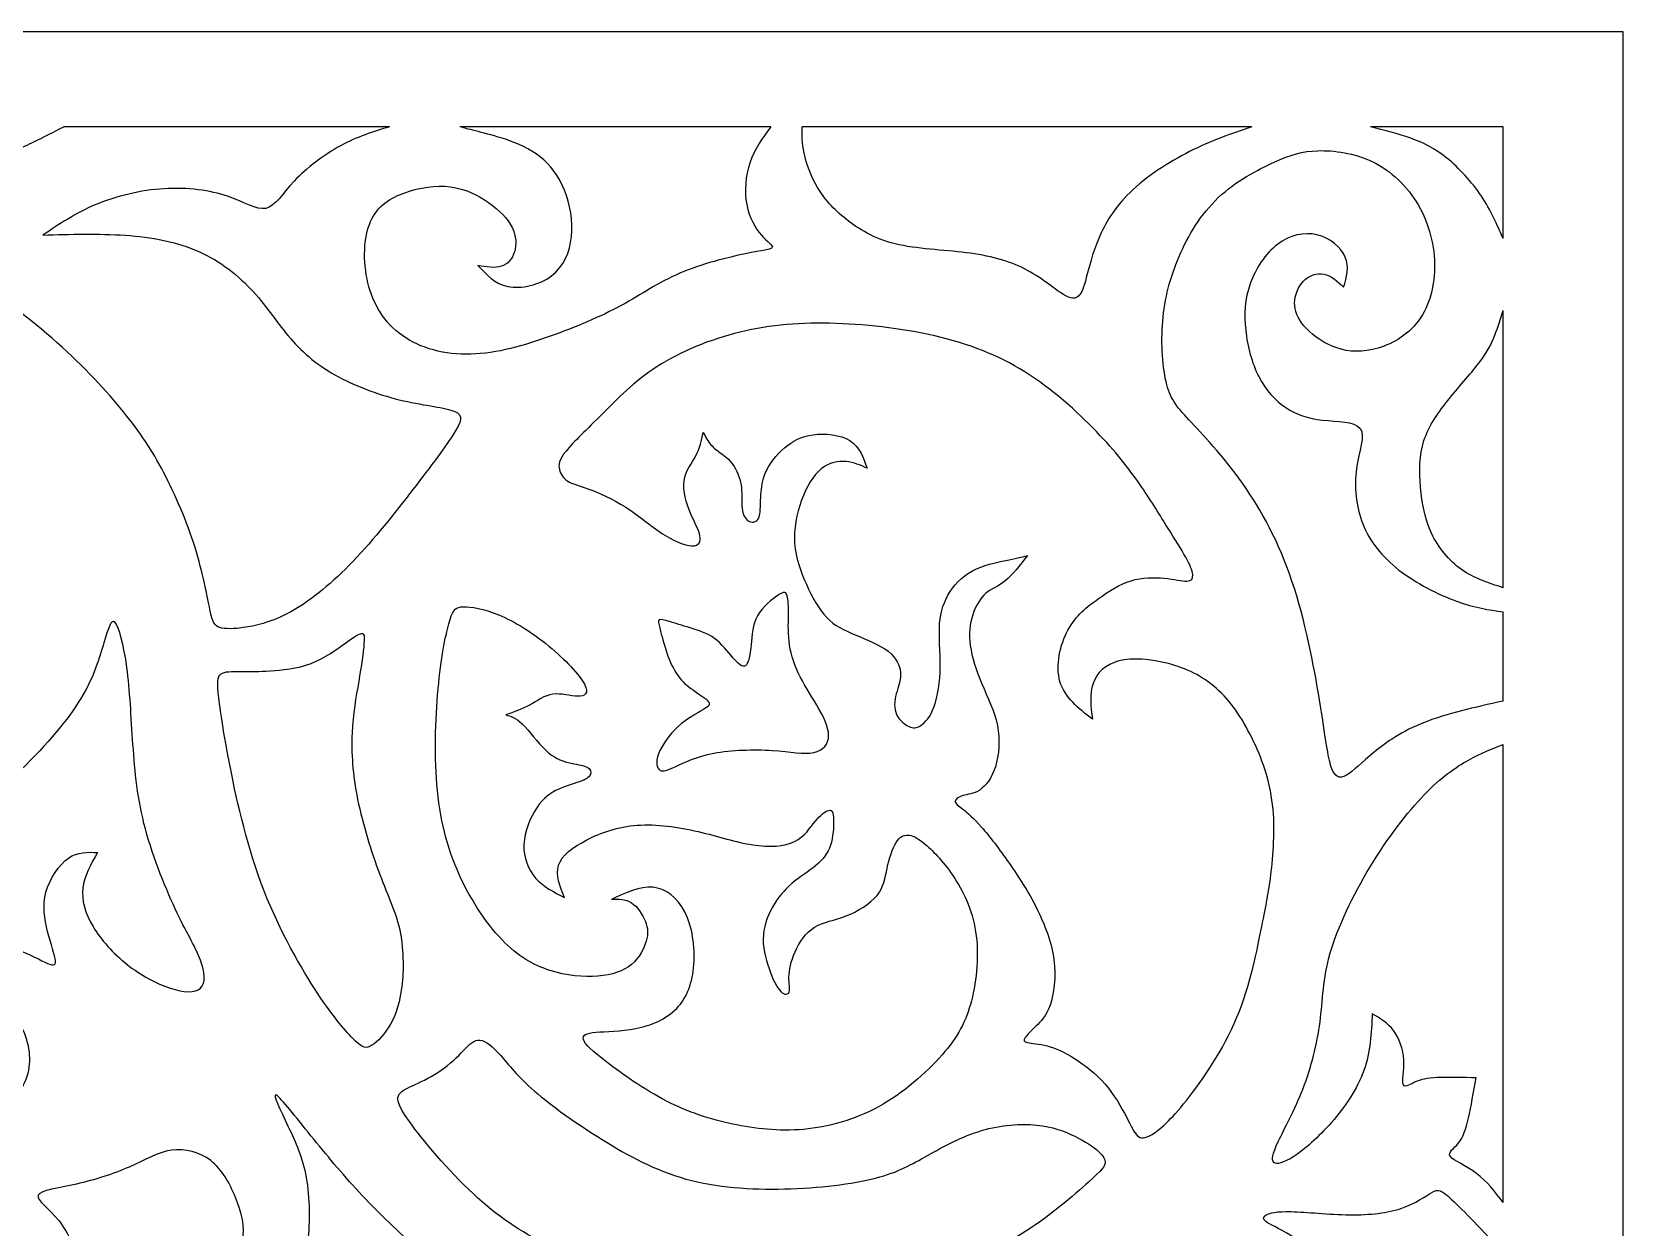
# Model space of a CAD drawing. Header units: millimetres. Extents: x 169 to 447, y 9 to 409.
# Drawn here: x 326.8 to 447.2, y 307.2 to 397.7 of the extents above; entities that cross this region are included whole.
import ezdxf

# ---------------------------------------------------------------- set-up
doc = ezdxf.new("R2010")
doc.units = ezdxf.units.MM
for name, color, linetype in [('Default', 7, 'Continuous'), ('DV1_Layer_1', 7, 'Continuous'), ('Layer_1', 7, 'Continuous')]:
    doc.layers.add(name, color=color, linetype=linetype)

# ---------------------------------------------------------------- blocks, each defined once
blk = doc.blocks.new('SE')
at = {"layer": 'DV1_Layer_1', "color": 7, "linetype": 'Continuous'}
for points, knots in [([(353.84, 390.54), (352.61, 390.17), (351.39, 389.79), (350.12, 389.1), (348.85, 388.41), (347.54, 387.4), (345.7, 385.46), (345.18, 384.52), (344.47, 384.36), (343.76, 384.21), (342.86, 384.84), (340.26, 385.72), (338.55, 385.96), (336.77, 385.85), (334.99, 385.74), (333.13, 385.28), (331.59, 384.64), (330.04, 383.99), (328.82, 383.16), (327.59, 382.33), (329.69, 382.4), (331.79, 382.46), (333.81, 382.32), (335.82, 382.18), (337.74, 381.83), (339.39, 381.09), (341.04, 380.36), (342.42, 379.25), (343.51, 378.05), (344.59, 376.86), (345.38, 375.59), (346.35, 374.48), (347.32, 373.36), (348.48, 372.4), (349.96, 371.6), (351.43, 370.8), (353.23, 370.17), (356.55, 369.4), (359.61, 369.14), (359.31, 368.22), (358.63, 367.18), (357.95, 366.14), (356.75, 364.53), (355.35, 362.72), (353.95, 360.92), (352.35, 358.93), (350.79, 357.33), (349.22, 355.73), (347.69, 354.53), (346.35, 353.79), (345, 353.04), (343.84, 352.76), (342.03, 352.48), (341.37, 352.48), (340.98, 352.6), (340.59, 352.72), (340.45, 352.96), (340.24, 353.96), (340.02, 354.97), (339.71, 356.74), (339.11, 358.67), (338.51, 360.59), (336.71, 364.75), (334.09, 368.68), (330.72, 372.36), (328.68, 374.18), (326.63, 376.01), (324.23, 377.82), (319.85, 380.36), (317.88, 381.08), (316.36, 381.77), (314.84, 382.46), (313.77, 383.12), (313.13, 383.85), (312.48, 384.58), (312.26, 385.39), (312.5, 386.27), (312.74, 387.14), (313.44, 388.08), (314.29, 388.56), (315.13, 389.04), (316.11, 389.07), (316.94, 388.83), (317.77, 388.58), (318.45, 388.08), (319.5, 387.21), (319.87, 386.84), (320.17, 386.34), (320.46, 385.85), (320.68, 385.24), (320.9, 384.63), (321.73, 385.68), (322.56, 386.73), (323.58, 387.52), (324.6, 388.32), (325.8, 388.87), (326.76, 389.33), (327.73, 389.79), (328.45, 390.17), (329.17, 390.54)], [0, 0, 0, 0, 0.026316, 0.026316, 0.026316, 0.052632, 0.052632, 0.078947, 0.078947, 0.078947, 0.105263, 0.105263, 0.131579, 0.131579, 0.131579, 0.157895, 0.157895, 0.157895, 0.184211, 0.184211, 0.184211, 0.210526, 0.210526, 0.210526, 0.236842, 0.236842, 0.236842, 0.263158, 0.263158, 0.263158, 0.289474, 0.289474, 0.289474, 0.315789, 0.315789, 0.315789, 0.342105, 0.342105, 0.368421, 0.394737, 0.394737, 0.394737, 0.421053, 0.421053, 0.421053, 0.447368, 0.447368, 0.447368, 0.473684, 0.473684, 0.473684, 0.5, 0.5, 0.526316, 0.526316, 0.526316, 0.552632, 0.552632, 0.552632, 0.578947, 0.578947, 0.578947, 0.605263, 0.631579, 0.657895, 0.657895, 0.657895, 0.684211, 0.684211, 0.710526, 0.710526, 0.710526, 0.736842, 0.736842, 0.736842, 0.763158, 0.763158, 0.763158, 0.789474, 0.789474, 0.789474, 0.815789, 0.815789, 0.815789, 0.842105, 0.842105, 0.868421, 0.868421, 0.868421, 0.894737, 0.894737, 0.894737, 0.921053, 0.921053, 0.921053, 0.947368, 0.947368, 0.947368, 1, 1, 1, 1]), ([(382.71, 390.54), (382.1, 389.71), (381.48, 388.87), (381.13, 387.85), (380.78, 386.84), (380.7, 385.63), (380.88, 384.64), (381.07, 383.64), (381.53, 382.85), (381.99, 382.33), (382.45, 381.8), (382.91, 381.54), (382.82, 381.39), (382.73, 381.24), (382.1, 381.19), (380.77, 380.92), (379.45, 380.65), (377.44, 380.14), (375.81, 379.44), (374.18, 378.74), (372.93, 377.85), (371.38, 377), (369.83, 376.16), (367.97, 375.37), (366, 374.67), (364.03, 373.97), (361.95, 373.36), (359.99, 373.31), (358.02, 373.25), (356.16, 373.76), (353.45, 375.68), (352.59, 377.1), (352.2, 378.72), (351.81, 380.34), (351.87, 382.15), (352.4, 383.36), (352.92, 384.56), (353.9, 385.15), (356.11, 385.94), (357.34, 386.14), (358.44, 385.99), (359.55, 385.85), (360.53, 385.37), (361.34, 384.8), (362.15, 384.23), (362.78, 383.58), (363.11, 382.92), (363.44, 382.26), (363.46, 381.61), (363.3, 381.07), (363.13, 380.54), (362.78, 380.12), (362.29, 379.97), (361.8, 379.81), (361.17, 379.92), (360.53, 380.03), (361.17, 379.33), (362.43, 377.93), (365.19, 378.55), (366.11, 379.25), (367.03, 379.95), (367.49, 381.04), (367.61, 382.22), (367.73, 383.4), (367.51, 384.67), (367.08, 385.73), (366.66, 386.79), (366.02, 387.64), (365.23, 388.27), (364.45, 388.89), (363.51, 389.28), (362.68, 389.57), (361.84, 389.85), (361.12, 390.03), (360.55, 390.17), (359.99, 390.32), (359.57, 390.43), (359.15, 390.54)], [0, 0, 0, 0, 0.035714, 0.035714, 0.035714, 0.071429, 0.071429, 0.071429, 0.107143, 0.107143, 0.107143, 0.142857, 0.142857, 0.142857, 0.178571, 0.178571, 0.178571, 0.214286, 0.214286, 0.214286, 0.25, 0.25, 0.25, 0.285714, 0.285714, 0.285714, 0.321429, 0.321429, 0.321429, 0.357143, 0.357143, 0.392857, 0.392857, 0.392857, 0.428571, 0.428571, 0.428571, 0.464286, 0.464286, 0.5, 0.5, 0.5, 0.535714, 0.535714, 0.535714, 0.571429, 0.571429, 0.571429, 0.607143, 0.607143, 0.607143, 0.642857, 0.642857, 0.642857, 0.678571, 0.678571, 0.678571, 0.714286, 0.75, 0.75, 0.75, 0.785714, 0.785714, 0.785714, 0.821429, 0.821429, 0.821429, 0.857143, 0.857143, 0.857143, 0.892857, 0.892857, 0.892857, 0.928571, 0.928571, 0.928571, 1, 1, 1, 1]), ([(419.12, 390.54), (417.57, 390.01), (416.02, 389.48), (414.4, 388.66), (412.78, 387.84), (411.1, 386.73), (409.91, 385.57), (408.71, 384.41), (408.01, 383.2), (407.53, 382.07), (407.05, 380.93), (406.79, 379.86), (406.59, 379.11), (406.4, 378.37), (406.26, 377.96), (406.03, 377.73), (405.8, 377.5), (405.48, 377.45), (404.14, 378.28), (403.14, 379.16), (401.91, 379.78), (400.69, 380.4), (399.24, 380.78), (397.5, 381), (395.77, 381.21), (393.73, 381.28), (392.12, 381.67), (390.52, 382.07), (389.34, 382.79), (388.4, 383.54), (387.45, 384.3), (386.76, 385.09), (386.24, 385.95), (385.73, 386.81), (385.4, 387.75), (385.24, 388.53), (385.07, 389.31), (385.07, 389.92), (385.07, 390.54)], [0, 0, 0, 0, 0.071429, 0.071429, 0.071429, 0.142857, 0.142857, 0.142857, 0.214286, 0.214286, 0.214286, 0.285714, 0.285714, 0.285714, 0.357143, 0.357143, 0.357143, 0.428571, 0.428571, 0.5, 0.5, 0.5, 0.571429, 0.571429, 0.571429, 0.642857, 0.642857, 0.642857, 0.714286, 0.714286, 0.714286, 0.785714, 0.785714, 0.785714, 0.857143, 0.857143, 0.857143, 1, 1, 1, 1]), ([(438.15, 382.07), (438.15, 382.07), (438.15, 390.54), (438.15, 390.54), (428.11, 390.54), (428.11, 390.54)], [0, 0, 0, 0, 0.333333, 0.333333, 1, 1, 1, 1]), ([(438.15, 382.07), (437.69, 383.14), (437.23, 384.21), (436.51, 385.28), (435.79, 386.35), (434.81, 387.43), (433.89, 388.17), (432.97, 388.91), (432.12, 389.33), (431.16, 389.67), (430.21, 390.01), (429.16, 390.27), (428.11, 390.54)], [0, 0, 0, 0, 0.2, 0.2, 0.2, 0.4, 0.4, 0.4, 0.6, 0.6, 0.6, 1, 1, 1, 1]), ([(438.15, 347.03), (436.01, 346.55), (433.87, 346.07), (432.19, 345.41), (430.52, 344.76), (429.32, 343.92), (428.39, 343.16), (427.46, 342.39), (426.8, 341.69), (426.29, 341.41), (425.77, 341.12), (425.4, 341.26), (425.14, 342.02), (424.88, 342.79), (424.57, 345.59), (423.3, 352.59), (422.35, 355.57), (421.4, 358.56), (420.13, 361.03), (418.69, 363.14), (417.24, 365.25), (415.62, 367), (414.56, 368.14), (413.5, 369.27), (413, 369.8), (412.37, 372.2), (412.23, 374.08), (412.38, 375.81), (412.52, 377.54), (413.35, 380.69), (415.27, 383.93), (416.59, 385.17), (417.9, 386.42), (419.56, 387.29), (422.08, 388.43), (422.93, 388.69), (424.13, 388.73), (425.34, 388.76), (426.89, 388.56), (428.28, 387.88), (429.67, 387.21), (430.89, 386.05), (431.72, 384.62), (432.55, 383.18), (432.99, 381.48), (432.97, 379.86), (432.95, 378.24), (432.47, 376.71), (431.58, 375.63), (430.69, 374.54), (429.4, 373.91), (428.26, 373.66), (427.11, 373.41), (426.1, 373.54), (424.33, 374.28), (423.56, 374.89), (423.07, 375.47), (422.58, 376.05), (422.36, 376.6), (422.37, 377.19), (422.38, 377.78), (422.62, 378.41), (423.04, 378.84), (423.45, 379.27), (424.05, 379.49), (424.58, 379.38), (425.12, 379.27), (425.6, 378.83), (426.08, 378.39), (426.3, 379.16), (426.52, 379.92), (426.2, 380.67), (425.88, 381.41), (425.03, 382.13), (424.06, 382.36), (423.08, 382.59), (421.99, 382.33), (421.07, 381.63), (420.15, 380.93), (419.41, 379.79), (419, 378.64), (418.6, 377.5), (418.53, 376.34), (418.66, 375.12), (418.8, 373.91), (419.12, 372.64), (419.65, 371.61), (420.17, 370.58), (420.9, 369.8), (421.69, 369.26), (422.49, 368.73), (423.37, 368.44), (424.47, 368.32), (425.58, 368.2), (426.91, 368.24), (427.33, 367.69), (427.74, 367.13), (427.24, 365.97), (427.05, 364.64), (426.87, 363.3), (427, 361.79), (427.52, 360.46), (428.05, 359.12), (428.97, 357.97), (430.27, 356.96), (431.57, 355.95), (433.25, 355.1), (434.63, 354.6), (436.01, 354.09), (437.08, 353.94), (438.15, 353.79)], [0, 0, 0, 0, 0.025, 0.025, 0.025, 0.05, 0.05, 0.05, 0.075, 0.075, 0.075, 0.1, 0.1, 0.1, 0.125, 0.15, 0.15, 0.15, 0.175, 0.175, 0.175, 0.2, 0.2, 0.2, 0.225, 0.225, 0.25, 0.25, 0.25, 0.275, 0.3, 0.3, 0.3, 0.325, 0.325, 0.35, 0.35, 0.35, 0.375, 0.375, 0.375, 0.4, 0.4, 0.4, 0.425, 0.425, 0.425, 0.45, 0.45, 0.45, 0.475, 0.475, 0.475, 0.5, 0.5, 0.525, 0.525, 0.525, 0.55, 0.55, 0.55, 0.575, 0.575, 0.575, 0.6, 0.6, 0.6, 0.625, 0.625, 0.625, 0.65, 0.65, 0.65, 0.675, 0.675, 0.675, 0.7, 0.7, 0.7, 0.725, 0.725, 0.725, 0.75, 0.75, 0.75, 0.775, 0.775, 0.775, 0.8, 0.8, 0.8, 0.825, 0.825, 0.825, 0.85, 0.85, 0.85, 0.875, 0.875, 0.875, 0.9, 0.9, 0.9, 0.925, 0.925, 0.925, 0.95, 0.95, 0.95, 1, 1, 1, 1]), ([(438.15, 355.62), (437.06, 355.97), (435.96, 356.32), (435.01, 356.99), (434.06, 357.66), (433.25, 358.64), (432.74, 359.74), (432.23, 360.83), (432.01, 362.03), (431.9, 363.24), (431.79, 364.44), (431.79, 365.64), (432.16, 366.77), (432.53, 367.89), (433.27, 368.94), (434.09, 369.96), (434.92, 370.98), (436.71, 372.95), (437.28, 374.13), (437.52, 374.74), (437.76, 375.35), (437.96, 375.99), (438.15, 376.62)], [0, 0, 0, 0, 0.111111, 0.111111, 0.111111, 0.222222, 0.222222, 0.222222, 0.333333, 0.333333, 0.333333, 0.444444, 0.444444, 0.444444, 0.555556, 0.555556, 0.555556, 0.666667, 0.777778, 0.777778, 0.777778, 1, 1, 1, 1]), ([(419.88, 329.95), (419.54, 328.22), (419.04, 325.55), (418, 323.07), (416.96, 320.59), (415.38, 318.29), (414.18, 316.78), (412.98, 315.27), (412.15, 314.55), (411.58, 314.2), (411.01, 313.85), (410.7, 313.87), (410.45, 314.11), (410.2, 314.35), (410, 314.81), (409.63, 315.52), (409.26, 316.24), (408.71, 317.2), (407.31, 318.82), (406.46, 319.47), (404.93, 320.43), (404.25, 320.74), (403.63, 320.9), (403.01, 321.07), (402.44, 321.09), (401.85, 321.22), (401.82, 321.33), (401.97, 321.54), (402.11, 321.75), (402.41, 322.05), (402.78, 322.4), (403.14, 322.75), (403.55, 323.15), (403.85, 323.99), (404.14, 324.83), (404.32, 326.12), (404.14, 327.44), (403.97, 328.77), (403.44, 330.12), (402.82, 331.36), (402.2, 332.59), (401.47, 333.71), (400.74, 334.76), (400.01, 335.81), (399.27, 336.79), (398.66, 337.48), (398.06, 338.17), (397.6, 338.57), (397.25, 338.84), (396.9, 339.11), (396.66, 339.27), (396.66, 339.43), (396.66, 339.59), (396.9, 339.77), (397.25, 339.87), (397.6, 339.97), (398.06, 339.99), (398.52, 340.29), (398.98, 340.6), (399.44, 341.19), (399.71, 342.06), (399.99, 342.94), (400.07, 344.1), (399.86, 345.19), (399.64, 346.29), (399.11, 347.31), (398.69, 348.33), (398.26, 349.35), (397.93, 350.35), (397.81, 351.24), (397.69, 352.13), (397.78, 352.89), (398, 353.57), (398.22, 354.25), (398.57, 354.84), (398.99, 355.2), (399.42, 355.56), (399.92, 355.69), (400.46, 356.13), (400.99, 356.57), (401.56, 357.31), (402.13, 358.05), (401.67, 357.94), (401.21, 357.83), (400.49, 357.68), (399.77, 357.53), (398.78, 357.33), (397.98, 356.89), (397.17, 356.46), (396.53, 355.78), (396.12, 355.05), (395.7, 354.31), (395.5, 353.53), (395.47, 352.53), (395.44, 351.54), (395.57, 350.33), (395.53, 349.21), (395.48, 348.08), (395.04, 345.98), (394.26, 345.28), (393.62, 344.95), (393.38, 344.97), (393.05, 345.16), (392.73, 345.35), (392.31, 345.7), (392.16, 346.18), (392, 346.66), (392.11, 347.27), (392.26, 347.78), (392.4, 348.3), (392.57, 348.71), (392.53, 349.22), (392.49, 349.72), (392.22, 350.31), (391.59, 350.8), (390.95, 351.29), (389.95, 351.69), (389.1, 352.05), (388.24, 352.41), (387.54, 352.74), (386.94, 353.36), (386.34, 353.98), (385.84, 354.9), (385.4, 355.88), (384.96, 356.85), (384.59, 357.88), (384.51, 358.97), (384.44, 360.06), (384.66, 361.22), (385.03, 362.24), (385.4, 363.26), (385.92, 364.13), (386.53, 364.62), (387.13, 365.12), (387.8, 365.23), (388.4, 365.17), (388.99, 365.12), (389.49, 364.9), (389.99, 364.68), (389.71, 365.49), (389.42, 366.3), (388.7, 366.76), (387.98, 367.22), (386.82, 367.33), (385.91, 367.21), (385.01, 367.09), (384.35, 366.74), (383.74, 366.21), (383.12, 365.69), (382.56, 364.99), (382.26, 364.21), (381.97, 363.43), (381.94, 362.58), (381.9, 361.36), (381.88, 360.98), (381.71, 360.78), (381.55, 360.57), (381.24, 360.52), (381, 360.68), (380.76, 360.83), (380.59, 361.18), (380.53, 361.63), (380.48, 362.08), (380.54, 362.62), (380.48, 363.19), (380.41, 363.76), (380.22, 364.35), (379.94, 364.79), (379.67, 365.23), (379.32, 365.51), (379, 365.75), (378.68, 365.99), (378.4, 366.19), (378.17, 366.45), (377.94, 366.71), (377.77, 367.04), (377.59, 367.37), (377.46, 366.78), (377.33, 366.19), (376.72, 365.03), (376.24, 364.46), (376.14, 363.71), (376.04, 362.95), (376.32, 362.01), (376.89, 360.61), (377.18, 360.15), (377.3, 359.71), (377.42, 359.28), (377.37, 358.86), (376.92, 358.8), (376.48, 358.73), (375.62, 359.02), (374.69, 359.59), (373.76, 360.17), (372.76, 361.05), (371.72, 361.72), (370.68, 362.38), (369.61, 362.84), (368.85, 363.12), (368.1, 363.39), (367.66, 363.48), (367.01, 363.89), (366.79, 364.22), (366.7, 364.57), (366.61, 364.92), (366.66, 365.29), (367.2, 365.97), (367.75, 366.65), (368.8, 367.63), (369.95, 368.78), (371.1, 369.93), (372.34, 371.24), (374.09, 372.37), (375.84, 373.49), (378.09, 374.43), (380.39, 374.99), (382.69, 375.55), (385.03, 375.72), (387.63, 375.64), (390.23, 375.55), (393.1, 375.2), (395.61, 374.58), (398.13, 373.95), (400.29, 373.06), (402.32, 371.73), (404.34, 370.41), (406.22, 368.66), (407.63, 367.16), (409.04, 365.66), (409.98, 364.42), (411.56, 362.12), (412.19, 361.07), (412.75, 360.17), (413.31, 359.28), (413.79, 358.53), (414.12, 357.94), (414.44, 357.35), (414.62, 356.92), (414.65, 356.61), (414.68, 356.3), (414.58, 356.13), (414.21, 356.12), (413.85, 356.11), (413.24, 356.26), (412.49, 356.34), (411.73, 356.41), (410.84, 356.41), (409.98, 356.15), (409.13, 355.89), (408.32, 355.36), (407.49, 354.77), (406.66, 354.18), (405.8, 353.53), (404.6, 351.29), (404.25, 349.72), (404.6, 348.52), (404.95, 347.31), (406, 346.48), (407.05, 345.65), (406.94, 346.61), (406.83, 347.58), (407.11, 348.37), (407.38, 349.17), (408.04, 349.81), (410.09, 350.33), (411.49, 350.22), (412.81, 349.87), (414.14, 349.52), (415.38, 348.93), (416.44, 347.99), (417.51, 347.05), (418.38, 345.76), (419.12, 344.26), (419.87, 342.76), (421.09, 339.35), (420.74, 335.28), (420.57, 333.87), (420.39, 332.46), (420.22, 331.68), (419.88, 329.95)], [0, 0, 0, 0, 0.010101, 0.010101, 0.010101, 0.020202, 0.020202, 0.020202, 0.030303, 0.030303, 0.030303, 0.040404, 0.040404, 0.040404, 0.050505, 0.050505, 0.050505, 0.060606, 0.060606, 0.070707, 0.070707, 0.080808, 0.080808, 0.080808, 0.090909, 0.090909, 0.10101, 0.10101, 0.10101, 0.111111, 0.111111, 0.111111, 0.121212, 0.121212, 0.121212, 0.131313, 0.131313, 0.131313, 0.141414, 0.141414, 0.141414, 0.151515, 0.151515, 0.151515, 0.161616, 0.161616, 0.161616, 0.171717, 0.171717, 0.171717, 0.181818, 0.181818, 0.181818, 0.191919, 0.191919, 0.191919, 0.20202, 0.20202, 0.20202, 0.212121, 0.212121, 0.212121, 0.222222, 0.222222, 0.222222, 0.232323, 0.232323, 0.232323, 0.242424, 0.242424, 0.242424, 0.252525, 0.252525, 0.252525, 0.262626, 0.262626, 0.262626, 0.272727, 0.272727, 0.272727, 0.282828, 0.282828, 0.282828, 0.292929, 0.292929, 0.292929, 0.30303, 0.30303, 0.30303, 0.313131, 0.313131, 0.313131, 0.323232, 0.323232, 0.323232, 0.333333, 0.333333, 0.333333, 0.343434, 0.353535, 0.353535, 0.363636, 0.363636, 0.363636, 0.373737, 0.373737, 0.373737, 0.383838, 0.383838, 0.383838, 0.393939, 0.393939, 0.393939, 0.40404, 0.40404, 0.40404, 0.414141, 0.414141, 0.414141, 0.424242, 0.424242, 0.424242, 0.434343, 0.434343, 0.434343, 0.444444, 0.444444, 0.444444, 0.454545, 0.454545, 0.454545, 0.464646, 0.464646, 0.464646, 0.474747, 0.474747, 0.474747, 0.484848, 0.484848, 0.484848, 0.494949, 0.494949, 0.494949, 0.505051, 0.505051, 0.505051, 0.515152, 0.515152, 0.515152, 0.525253, 0.525253, 0.525253, 0.535354, 0.535354, 0.545455, 0.545455, 0.545455, 0.555556, 0.555556, 0.555556, 0.565657, 0.565657, 0.565657, 0.575758, 0.575758, 0.575758, 0.585859, 0.585859, 0.585859, 0.59596, 0.59596, 0.59596, 0.606061, 0.606061, 0.606061, 0.616162, 0.616162, 0.616162, 0.626263, 0.626263, 0.636364, 0.636364, 0.636364, 0.646465, 0.646465, 0.656566, 0.656566, 0.656566, 0.666667, 0.666667, 0.666667, 0.676768, 0.676768, 0.676768, 0.686869, 0.686869, 0.686869, 0.69697, 0.69697, 0.69697, 0.707071, 0.707071, 0.717172, 0.717172, 0.717172, 0.727273, 0.727273, 0.727273, 0.737374, 0.737374, 0.737374, 0.747475, 0.747475, 0.747475, 0.757576, 0.757576, 0.757576, 0.767677, 0.767677, 0.767677, 0.777778, 0.777778, 0.777778, 0.787879, 0.787879, 0.787879, 0.79798, 0.79798, 0.79798, 0.808081, 0.808081, 0.818182, 0.818182, 0.818182, 0.828283, 0.828283, 0.828283, 0.838384, 0.838384, 0.838384, 0.848485, 0.848485, 0.848485, 0.858586, 0.858586, 0.858586, 0.868687, 0.868687, 0.868687, 0.878788, 0.878788, 0.878788, 0.888889, 0.888889, 0.89899, 0.89899, 0.89899, 0.909091, 0.909091, 0.909091, 0.919192, 0.919192, 0.919192, 0.929293, 0.929293, 0.939394, 0.939394, 0.939394, 0.949495, 0.949495, 0.949495, 0.959596, 0.959596, 0.959596, 0.969697, 0.979798, 0.979798, 0.979798, 1, 1, 1, 1]), ([(384.78, 349.17), (385.16, 348.36), (385.71, 347.53), (386.19, 346.71), (386.67, 345.89), (387.08, 345.08), (387.08, 343.77), (386.67, 343.27), (385.95, 343.13), (385.22, 342.98), (384.2, 343.2), (382.82, 343.29), (381.44, 343.38), (379.71, 343.33), (378.39, 343.08), (377.07, 342.83), (376.15, 342.37), (375.51, 342.08), (374.88, 341.78), (374.53, 341.65), (374.3, 341.8), (374.07, 341.96), (373.96, 342.39), (374.2, 343.03), (374.44, 343.66), (375.03, 344.49), (375.7, 345.11), (376.37, 345.72), (377.11, 346.11), (377.56, 346.37), (378.01, 346.64), (378.16, 346.77), (377.97, 347), (377.79, 347.23), (377.26, 347.55), (376.82, 347.87), (376.37, 348.18), (376.01, 348.48), (375.35, 349.4), (375.06, 350.02), (374.83, 350.68), (374.6, 351.34), (374.43, 352.04), (374.32, 352.49), (374.2, 352.94), (374.16, 353.13), (374.26, 353.19), (374.37, 353.25), (374.63, 353.17), (375.03, 353.05), (375.44, 352.93), (375.98, 352.77), (376.59, 352.58), (377.2, 352.39), (377.89, 352.17), (378.45, 351.77), (379.01, 351.36), (379.45, 350.77), (379.84, 350.31), (380.23, 349.85), (380.57, 349.53), (380.8, 349.71), (381.03, 349.89), (381.14, 350.57), (381.21, 351.3), (381.28, 352.03), (381.31, 352.81), (381.7, 353.5), (382.08, 354.18), (382.82, 354.77), (383.69, 355.34), (383.82, 355.32), (384, 354.86), (384.04, 354.42), (384.04, 353.18), (384, 352.37), (384.09, 351.57), (384.17, 350.77), (384.39, 349.98), (384.78, 349.17)], [0, 0, 0, 0, 0.034483, 0.034483, 0.034483, 0.068966, 0.068966, 0.103448, 0.103448, 0.103448, 0.137931, 0.137931, 0.137931, 0.172414, 0.172414, 0.172414, 0.206897, 0.206897, 0.206897, 0.241379, 0.241379, 0.241379, 0.275862, 0.275862, 0.275862, 0.310345, 0.310345, 0.310345, 0.344828, 0.344828, 0.344828, 0.37931, 0.37931, 0.37931, 0.413793, 0.413793, 0.413793, 0.448276, 0.448276, 0.482759, 0.482759, 0.482759, 0.517241, 0.517241, 0.517241, 0.551724, 0.551724, 0.551724, 0.586207, 0.586207, 0.586207, 0.62069, 0.62069, 0.62069, 0.655172, 0.655172, 0.655172, 0.689655, 0.689655, 0.689655, 0.724138, 0.724138, 0.724138, 0.758621, 0.758621, 0.758621, 0.793103, 0.793103, 0.793103, 0.827586, 0.827586, 0.862069, 0.862069, 0.896552, 0.896552, 0.931034, 0.931034, 0.931034, 1, 1, 1, 1]), ([(333.05, 352.99), (333.35, 352.67), (333.72, 351.29), (333.95, 349.58), (334.18, 347.86), (334.26, 345.8), (334.41, 343.74), (334.55, 341.67), (334.75, 339.59), (335.35, 337.34), (335.95, 335.09), (336.95, 332.66), (337.76, 330.97), (338.57, 329.27), (339.19, 328.31), (339.52, 327.41), (339.86, 326.51), (339.93, 325.68), (339.52, 325.29), (339.12, 324.9), (338.25, 324.94), (337.22, 325.28), (336.19, 325.62), (335.01, 326.25), (333.96, 327.08), (332.91, 327.91), (331.07, 329.97), (330.5, 331.94), (330.61, 332.87), (330.72, 333.8), (331.22, 334.67), (331.73, 335.55), (330.98, 335.59), (330.24, 335.63), (329.52, 335.13), (328.8, 334.63), (328.1, 333.58), (327.82, 332.55), (327.55, 331.52), (327.7, 330.52), (327.94, 329.58), (328.18, 328.64), (328.51, 327.76), (328.55, 327.35), (328.58, 326.93), (328.32, 326.97), (327.74, 327.25), (327.16, 327.52), (326.26, 328.02), (325.25, 328.31), (324.25, 328.59), (323.13, 328.66), (321.98, 328.36), (320.84, 328.07), (319.65, 327.41), (319.02, 326.66), (318.39, 325.9), (318.3, 325.05), (318.21, 324.2), (319.11, 324.7), (320, 325.2), (321.03, 325.29), (322.06, 325.38), (323.22, 325.05), (324.2, 324.35), (325.19, 323.65), (326, 322.58), (326.74, 320.17), (326.68, 318.84), (326.01, 317.74), (325.34, 316.65), (324.07, 315.8), (322.85, 315.47), (321.62, 315.14), (320.44, 315.34), (319.23, 315.79), (318.01, 316.24), (316.77, 316.94), (315.85, 317.84), (314.93, 318.75), (314.34, 319.87), (314.03, 321.22), (313.73, 322.58), (313.71, 324.17), (313.84, 325.66), (313.97, 327.15), (314.25, 328.53), (314.66, 329.77), (315.06, 331.02), (315.59, 332.14), (316.32, 333.04), (317.05, 333.95), (317.99, 334.65), (319.71, 336.12), (321.43, 337.58), (323.92, 339.81), (325.93, 341.81), (327.94, 343.81), (329.47, 345.59), (330.46, 347.22), (331.44, 348.85), (331.88, 350.33), (332.21, 351.45), (332.54, 352.56), (332.76, 353.31), (333.05, 352.99)], [0, 0, 0, 0, 0.027027, 0.027027, 0.027027, 0.054054, 0.054054, 0.054054, 0.081081, 0.081081, 0.081081, 0.108108, 0.108108, 0.108108, 0.135135, 0.135135, 0.135135, 0.162162, 0.162162, 0.162162, 0.189189, 0.189189, 0.189189, 0.216216, 0.216216, 0.216216, 0.243243, 0.27027, 0.27027, 0.27027, 0.297297, 0.297297, 0.297297, 0.324324, 0.324324, 0.324324, 0.351351, 0.351351, 0.351351, 0.378378, 0.378378, 0.378378, 0.405405, 0.405405, 0.405405, 0.432432, 0.432432, 0.432432, 0.459459, 0.459459, 0.459459, 0.486486, 0.486486, 0.486486, 0.513514, 0.513514, 0.513514, 0.540541, 0.540541, 0.540541, 0.567568, 0.567568, 0.567568, 0.594595, 0.594595, 0.594595, 0.621622, 0.621622, 0.648649, 0.648649, 0.648649, 0.675676, 0.675676, 0.675676, 0.702703, 0.702703, 0.702703, 0.72973, 0.72973, 0.72973, 0.756757, 0.756757, 0.756757, 0.783784, 0.783784, 0.783784, 0.810811, 0.810811, 0.810811, 0.837838, 0.837838, 0.837838, 0.864865, 0.864865, 0.864865, 0.891892, 0.891892, 0.891892, 0.918919, 0.918919, 0.918919, 0.945946, 0.945946, 0.945946, 1, 1, 1, 1]), ([(374.8, 316.73), (376.48, 315.86), (378.12, 315.34), (379.82, 314.98), (381.53, 314.62), (383.3, 314.42), (385.17, 314.58), (387.04, 314.75), (389.01, 315.27), (390.87, 316.3), (392.73, 317.33), (394.48, 318.86), (395.67, 320.22), (396.86, 321.57), (397.49, 322.75), (397.9, 324.33), (398.3, 325.9), (398.48, 327.87), (397.95, 331.26), (397.25, 332.68), (396.49, 333.81), (395.72, 334.94), (394.89, 335.77), (394.31, 336.25), (393.73, 336.73), (393.4, 336.86), (393.09, 336.87), (392.77, 336.88), (392.46, 336.77), (392.19, 336.32), (391.92, 335.88), (391.68, 335.09), (391.51, 334.36), (391.35, 333.62), (391.26, 332.94), (390.75, 332.31), (390.23, 331.68), (389.29, 331.09), (388.41, 330.75), (387.52, 330.41), (386.69, 330.32), (386.02, 329.9), (385.36, 329.49), (384.85, 328.75), (384.54, 328.03), (384.22, 327.32), (384.09, 326.65), (384.08, 326.12), (384.07, 325.6), (384.17, 325.22), (384.02, 324.79), (383.5, 324.66), (382.84, 325.97), (382.57, 326.76), (382.29, 327.54), (382.07, 328.46), (382.14, 329.32), (382.21, 330.19), (382.56, 331), (382.98, 331.68), (383.41, 332.35), (383.91, 332.9), (385.11, 333.86), (385.81, 334.28), (386.32, 334.74), (386.82, 335.2), (387.13, 335.7), (387.29, 336.35), (387.45, 336.99), (387.48, 337.78), (387.44, 338.24), (387.41, 338.7), (387.32, 338.83), (387.08, 338.75), (386.84, 338.68), (386.06, 338.11), (385.27, 336.75), (384.5, 336.38), (383.74, 336.01), (382.6, 335.94), (381.34, 336.14), (380.08, 336.33), (378.71, 336.79), (377.2, 337.14), (375.69, 337.49), (374.05, 337.73), (371.12, 337.52), (369.83, 337.06), (368.77, 336.51), (367.71, 335.96), (366.87, 335.33), (366.63, 334.59), (366.39, 333.84), (366.74, 332.99), (367.09, 332.14), (366.28, 332.55), (365.47, 332.97), (364.9, 333.62), (364.32, 334.28), (363.97, 335.18), (364.01, 336.16), (364.05, 337.14), (364.49, 338.22), (364.98, 338.95), (365.47, 339.68), (366.02, 340.07), (367.27, 340.64), (367.97, 340.82), (368.39, 340.98), (368.82, 341.15), (368.97, 341.3), (369.04, 341.49), (369.11, 341.67), (369.08, 341.89), (368.79, 342.03), (368.49, 342.17), (367.92, 342.24), (367.37, 342.38), (366.81, 342.52), (366.26, 342.74), (365.66, 343.31), (365.06, 343.88), (364.4, 344.8), (363.89, 345.3), (363.37, 345.8), (363, 345.89), (362.63, 345.98), (363.24, 346.2), (363.86, 346.42), (364.44, 346.73), (365.02, 347.05), (365.56, 347.47), (366.2, 347.55), (366.83, 347.64), (367.55, 347.4), (368.09, 347.39), (368.62, 347.38), (368.97, 347.6), (368.23, 349), (367.14, 350.18), (365.9, 351.2), (364.67, 352.21), (363.29, 353.07), (362.12, 353.56), (360.95, 354.05), (359.99, 354.18), (358.85, 354.16), (358.67, 354.01), (358.42, 353.21), (358.17, 352.41), (357.84, 350.97), (357.6, 348.8), (357.36, 346.64), (357.21, 343.75), (357.56, 338.61), (358.06, 336.36), (359.83, 332.18), (361.1, 330.25), (362.33, 328.96), (363.55, 327.67), (364.73, 327.02), (365.98, 326.62), (367.22, 326.23), (369.85, 325.97), (371.55, 326.58), (372.16, 327.08), (372.76, 327.59), (373.11, 328.29), (373.27, 328.84), (373.44, 329.4), (373.41, 329.82), (373.21, 330.33), (373, 330.85), (372.6, 331.46), (372.15, 331.75), (371.69, 332.05), (371.16, 332.03), (370.64, 332), (371.71, 332.51), (372.78, 333.01), (374.75, 332.84), (375.64, 332.16), (376.2, 331.05), (376.76, 329.95), (376.98, 328.42), (376.88, 327.07), (376.78, 325.73), (376.37, 324.57), (375.58, 323.75), (374.79, 322.93), (373.63, 322.45), (372.48, 322.22), (371.34, 321.99), (370.2, 322.01), (369.47, 321.94), (368.73, 321.88), (368.41, 321.72), (368.51, 321.39), (368.62, 321.05), (369.17, 320.52), (370.3, 319.66), (371.42, 318.79), (373.13, 317.59), (374.8, 316.73)], [0, 0, 0, 0, 0.013514, 0.013514, 0.013514, 0.027027, 0.027027, 0.027027, 0.040541, 0.040541, 0.040541, 0.054054, 0.054054, 0.054054, 0.067568, 0.067568, 0.067568, 0.081081, 0.081081, 0.094595, 0.094595, 0.094595, 0.108108, 0.108108, 0.108108, 0.121622, 0.121622, 0.121622, 0.135135, 0.135135, 0.135135, 0.148649, 0.148649, 0.148649, 0.162162, 0.162162, 0.162162, 0.175676, 0.175676, 0.175676, 0.189189, 0.189189, 0.189189, 0.202703, 0.202703, 0.202703, 0.216216, 0.216216, 0.216216, 0.22973, 0.22973, 0.243243, 0.256757, 0.256757, 0.256757, 0.27027, 0.27027, 0.27027, 0.283784, 0.283784, 0.283784, 0.297297, 0.297297, 0.310811, 0.310811, 0.310811, 0.324324, 0.324324, 0.324324, 0.337838, 0.337838, 0.337838, 0.351351, 0.351351, 0.351351, 0.364865, 0.378378, 0.378378, 0.378378, 0.391892, 0.391892, 0.391892, 0.405405, 0.405405, 0.405405, 0.418919, 0.418919, 0.432432, 0.432432, 0.432432, 0.445946, 0.445946, 0.445946, 0.459459, 0.459459, 0.459459, 0.472973, 0.472973, 0.472973, 0.486486, 0.486486, 0.486486, 0.5, 0.5, 0.5, 0.513514, 0.513514, 0.527027, 0.527027, 0.527027, 0.540541, 0.540541, 0.540541, 0.554054, 0.554054, 0.554054, 0.567568, 0.567568, 0.567568, 0.581081, 0.581081, 0.581081, 0.594595, 0.594595, 0.594595, 0.608108, 0.608108, 0.608108, 0.621622, 0.621622, 0.621622, 0.635135, 0.635135, 0.635135, 0.648649, 0.648649, 0.648649, 0.662162, 0.662162, 0.675676, 0.675676, 0.675676, 0.689189, 0.689189, 0.689189, 0.702703, 0.702703, 0.716216, 0.716216, 0.716216, 0.72973, 0.72973, 0.72973, 0.743243, 0.743243, 0.756757, 0.756757, 0.77027, 0.77027, 0.77027, 0.783784, 0.783784, 0.783784, 0.797297, 0.810811, 0.810811, 0.810811, 0.824324, 0.824324, 0.824324, 0.837838, 0.837838, 0.837838, 0.851351, 0.851351, 0.851351, 0.864865, 0.864865, 0.864865, 0.878378, 0.878378, 0.891892, 0.891892, 0.891892, 0.905405, 0.905405, 0.905405, 0.918919, 0.918919, 0.918919, 0.932432, 0.932432, 0.932432, 0.945946, 0.945946, 0.945946, 0.959459, 0.959459, 0.959459, 0.972973, 0.972973, 0.972973, 1, 1, 1, 1]), ([(341.69, 342.46), (342.18, 339.9), (342.93, 336.44), (344.1, 333.28), (345.27, 330.12), (346.86, 327.26), (348.15, 325.26), (349.44, 323.26), (350.43, 322.12), (351.05, 321.47), (351.67, 320.83), (351.94, 320.68), (352.75, 321.05), (353.29, 321.57), (353.74, 322.27), (354.19, 322.97), (354.54, 323.85), (354.91, 326.41), (354.93, 328.09), (354.64, 329.54), (354.34, 331), (353.73, 332.22), (353.1, 333.9), (352.46, 335.57), (351.81, 337.69), (351.42, 339.58), (351.04, 341.47), (350.93, 343.14), (351, 344.6), (351.06, 346.07), (351.3, 347.34), (351.7, 349.68), (351.85, 350.75), (351.9, 351.37), (351.96, 351.99), (351.91, 352.17), (351.52, 352.13), (351.17, 351.91), (350.53, 351.45), (349.88, 350.99), (348.94, 350.29), (347.89, 349.88), (346.84, 349.48), (345.68, 349.37), (344.81, 349.32), (343.93, 349.26), (343.34, 349.26), (342.14, 349.28), (341.53, 349.3), (341.19, 349.15), (340.85, 349), (340.78, 348.67), (340.87, 347.67), (340.96, 346.68), (341.2, 345.02), (341.69, 342.46)], [0, 0, 0, 0, 0.047619, 0.047619, 0.047619, 0.095238, 0.095238, 0.095238, 0.142857, 0.142857, 0.142857, 0.190476, 0.190476, 0.238095, 0.238095, 0.238095, 0.285714, 0.285714, 0.333333, 0.333333, 0.333333, 0.380952, 0.380952, 0.380952, 0.428571, 0.428571, 0.428571, 0.47619, 0.47619, 0.47619, 0.52381, 0.52381, 0.571429, 0.571429, 0.571429, 0.619048, 0.619048, 0.666667, 0.666667, 0.666667, 0.714286, 0.714286, 0.714286, 0.761905, 0.761905, 0.761905, 0.809524, 0.809524, 0.857143, 0.857143, 0.857143, 0.904762, 0.904762, 0.904762, 1, 1, 1, 1]), ([(438.15, 309.04), (437.54, 309.85), (436.93, 310.66), (436.14, 311.25), (435.35, 311.84), (434.39, 312.21), (434.16, 312.53), (433.93, 312.85), (434.43, 313.11), (434.78, 313.55), (435.13, 313.98), (435.33, 314.6), (435.53, 315.45), (435.72, 316.3), (435.92, 317.39), (436.12, 318.49), (435.13, 318.51), (434.15, 318.53), (433.4, 318.51), (432.64, 318.49), (432.12, 318.42), (431.15, 318.03), (430.72, 317.7), (430.6, 317.95), (430.48, 318.2), (430.67, 319.03), (430.63, 319.85), (430.58, 320.68), (430.3, 321.48), (429.86, 322.06), (429.43, 322.64), (428.83, 322.99), (428.24, 323.34), (428.18, 321.9), (428.11, 320.46), (427.61, 319.05), (427.11, 317.63), (426.17, 316.26), (425.16, 315.11), (424.15, 313.96), (423.08, 313.04), (422.3, 312.53), (421.51, 312.01), (421.01, 311.9), (420.59, 312.25), (420.68, 312.71), (421.13, 313.67), (421.57, 314.62), (422.38, 316.06), (423.01, 317.67), (423.63, 319.28), (424.07, 321.05), (424.29, 322.72), (424.5, 324.39), (424.5, 325.97), (425.07, 327.95), (425.64, 329.93), (426.78, 332.31), (429.4, 336.64), (430.89, 338.59), (432.18, 339.93), (433.47, 341.28), (434.57, 342.02), (435.53, 342.56), (436.49, 343.09), (437.32, 343.42), (438.15, 343.75)], [0, 0, 0, 0, 0.041667, 0.041667, 0.041667, 0.083333, 0.083333, 0.083333, 0.125, 0.125, 0.125, 0.166667, 0.166667, 0.166667, 0.208333, 0.208333, 0.208333, 0.25, 0.25, 0.25, 0.291667, 0.291667, 0.333333, 0.333333, 0.333333, 0.375, 0.375, 0.375, 0.416667, 0.416667, 0.416667, 0.458333, 0.458333, 0.458333, 0.5, 0.5, 0.5, 0.541667, 0.541667, 0.541667, 0.583333, 0.583333, 0.583333, 0.625, 0.625, 0.666667, 0.666667, 0.666667, 0.708333, 0.708333, 0.708333, 0.75, 0.75, 0.75, 0.791667, 0.791667, 0.791667, 0.833333, 0.833333, 0.875, 0.875, 0.875, 0.916667, 0.916667, 0.916667, 1, 1, 1, 1]), ([(365.8, 305.79), (367.84, 304.75), (370.16, 303.81), (373.03, 303.03), (375.91, 302.24), (379.34, 301.6), (382.99, 301.65), (386.65, 301.69), (390.52, 302.41), (396.86, 304.16), (399.33, 305.19), (401.54, 306.56), (403.75, 307.92), (405.7, 309.63), (406.76, 310.59), (407.82, 311.55), (407.99, 311.77), (408.01, 312.03), (408.04, 312.28), (407.9, 312.56), (407.52, 312.91), (407.14, 313.26), (406.5, 313.68), (405.73, 314.06), (404.95, 314.44), (404.03, 314.79), (402.83, 314.91), (401.63, 315.03), (400.14, 314.92), (398.67, 314.49), (397.21, 314.05), (395.77, 313.28), (393.36, 311.93), (392.4, 311.34), (390.64, 310.89), (388.88, 310.44), (386.32, 310.13), (383.75, 310.07), (381.18, 310), (378.6, 310.18), (376.28, 310.82), (373.96, 311.47), (371.9, 312.58), (369.94, 313.81), (367.97, 315.03), (366.09, 316.37), (364.81, 317.48), (363.53, 318.6), (362.85, 319.49), (362.25, 320.17), (361.65, 320.85), (361.12, 321.31), (360.68, 321.35), (360.25, 321.4), (359.9, 321.03), (358.98, 320.08), (358.41, 319.52), (357.75, 319.06), (357.1, 318.6), (356.35, 318.25), (355.2, 317.72), (354.78, 317.55), (354.57, 317.25), (354.36, 316.96), (354.36, 316.54), (356.33, 313.79), (358.3, 311.45), (360.16, 309.71), (362.02, 307.97), (363.77, 306.83), (365.8, 305.79)], [0, 0, 0, 0, 0.038462, 0.038462, 0.038462, 0.076923, 0.076923, 0.076923, 0.115385, 0.115385, 0.153846, 0.153846, 0.153846, 0.192308, 0.192308, 0.192308, 0.230769, 0.230769, 0.230769, 0.269231, 0.269231, 0.269231, 0.307692, 0.307692, 0.307692, 0.346154, 0.346154, 0.346154, 0.384615, 0.384615, 0.384615, 0.423077, 0.423077, 0.461538, 0.461538, 0.461538, 0.5, 0.5, 0.5, 0.538462, 0.538462, 0.538462, 0.576923, 0.576923, 0.576923, 0.615385, 0.615385, 0.615385, 0.653846, 0.653846, 0.653846, 0.692308, 0.692308, 0.692308, 0.730769, 0.730769, 0.769231, 0.769231, 0.769231, 0.807692, 0.807692, 0.846154, 0.846154, 0.846154, 0.884615, 0.884615, 0.923077, 0.923077, 0.923077, 1, 1, 1, 1]), ([(369.37, 280.86), (369.92, 281.31), (370.48, 281.76), (370.9, 283.67), (370.77, 285.13), (370.06, 286.71), (369.35, 288.28), (368.06, 289.97), (366.51, 291.39), (364.97, 292.81), (363.18, 293.97), (362.05, 294.97), (360.93, 295.96), (360.47, 296.79), (360.28, 297.9), (360.09, 299), (360.18, 300.38), (359.39, 301.78), (358.61, 303.18), (356.94, 304.6), (355.44, 305.98), (353.93, 307.36), (352.57, 308.69), (351.29, 310.09), (350.01, 311.49), (348.81, 312.95), (347.67, 314.37), (346.53, 315.78), (345.46, 317.13), (345.22, 317.2), (344.98, 317.26), (345.57, 316.04), (346.71, 313.63), (347.26, 312.45), (347.53, 310.93), (347.8, 309.41), (347.8, 307.55), (347.65, 306.15), (347.5, 304.75), (347.19, 303.81), (345.99, 302.19), (345.09, 301.52), (344.1, 301.29), (343.1, 301.06), (342.01, 301.28), (341.2, 301.84), (340.39, 302.41), (339.86, 303.33), (339.34, 304.25), (339.78, 304.12), (340.21, 303.99), (340.87, 304.27), (341.53, 304.56), (342.4, 305.26), (342.67, 306.2), (342.95, 307.14), (342.62, 308.32), (341.72, 310.53), (341.15, 311.55), (340.31, 312.21), (339.47, 312.87), (338.35, 313.15), (337.32, 313), (336.28, 312.85), (335.31, 312.25), (334.12, 311.73), (332.93, 311.2), (331.51, 310.75), (330.13, 310.44), (328.75, 310.13), (327.42, 309.98), (327.24, 309.6), (327.07, 309.21), (328.05, 308.6), (328.81, 307.65), (329.56, 306.7), (330.09, 305.41), (330.38, 304.29), (330.68, 303.18), (330.74, 302.24), (330.68, 301.52), (330.61, 300.79), (330.41, 300.29), (330.22, 299.78)], [0, 0, 0, 0, 0.033333, 0.033333, 0.066667, 0.066667, 0.066667, 0.1, 0.1, 0.1, 0.133333, 0.133333, 0.133333, 0.166667, 0.166667, 0.166667, 0.2, 0.2, 0.2, 0.233333, 0.233333, 0.233333, 0.266667, 0.266667, 0.266667, 0.3, 0.3, 0.3, 0.333333, 0.333333, 0.333333, 0.366667, 0.366667, 0.4, 0.4, 0.4, 0.433333, 0.433333, 0.433333, 0.466667, 0.466667, 0.5, 0.5, 0.5, 0.533333, 0.533333, 0.533333, 0.566667, 0.566667, 0.566667, 0.6, 0.6, 0.6, 0.633333, 0.633333, 0.633333, 0.666667, 0.666667, 0.7, 0.7, 0.7, 0.733333, 0.733333, 0.733333, 0.766667, 0.766667, 0.766667, 0.8, 0.8, 0.8, 0.833333, 0.833333, 0.833333, 0.866667, 0.866667, 0.866667, 0.9, 0.9, 0.9, 0.933333, 0.933333, 0.933333, 1, 1, 1, 1]), ([(438.15, 283.84), (437.63, 285.31), (437.1, 286.78), (436.17, 288.89), (435.24, 291), (433.91, 293.75), (430.58, 298.85), (428.59, 301.19), (426.77, 302.93), (424.94, 304.67), (423.28, 305.8), (421.05, 307.16), (419.91, 307.6), (419.96, 307.95), (420.22, 308.1), (420.48, 308.25), (420.98, 308.38), (422.11, 308.35), (423.23, 308.32), (424.98, 308.13), (426.53, 308.11), (428.08, 308.09), (429.43, 308.25), (430.48, 308.61), (431.53, 308.97), (432.28, 309.53), (432.76, 309.8), (433.23, 310.07), (433.43, 310.05), (434.28, 309.25), (435.13, 308.45), (436.64, 306.87), (438.15, 305.3)], [0, 0, 0, 0, 0.076923, 0.076923, 0.076923, 0.153846, 0.153846, 0.230769, 0.230769, 0.230769, 0.307692, 0.307692, 0.384615, 0.461538, 0.461538, 0.461538, 0.538462, 0.538462, 0.538462, 0.615385, 0.615385, 0.615385, 0.692308, 0.692308, 0.692308, 0.769231, 0.769231, 0.769231, 0.846154, 0.846154, 0.846154, 1, 1, 1, 1])]:
    blk.add_open_spline(points, degree=3, knots=knots, dxfattribs=at)
for points in [[(353.84, 390.54), (353.84, 390.54), (329.17, 390.54), (329.17, 390.54)], [(382.71, 390.54), (382.71, 390.54), (359.15, 390.54), (359.15, 390.54)], [(419.12, 390.54), (419.12, 390.54), (385.07, 390.54), (385.07, 390.54)], [(438.15, 355.62), (438.15, 355.62), (438.15, 376.62), (438.15, 376.62)], [(438.15, 347.03), (438.15, 347.03), (438.15, 353.79), (438.15, 353.79)], [(438.15, 309.04), (438.15, 309.04), (438.15, 343.75), (438.15, 343.75)]]:
    blk.add_open_spline(points, degree=3, dxfattribs=at)
at = {"layer": 'Layer_1', "color": 7, "linetype": 'Continuous'}
for p, q in [((447.24, 397.74), (168.93, 397.74)), ((447.24, 8.92), (447.24, 397.74))]:
    blk.add_line(p, q, dxfattribs=at)

msp = doc.modelspace()

# ---------------------------------------------------------------- block references
at = {"layer": 'Default'}
msp.add_blockref('SE', (0, 0), dxfattribs=at)

doc.saveas('drawing.dxf')
